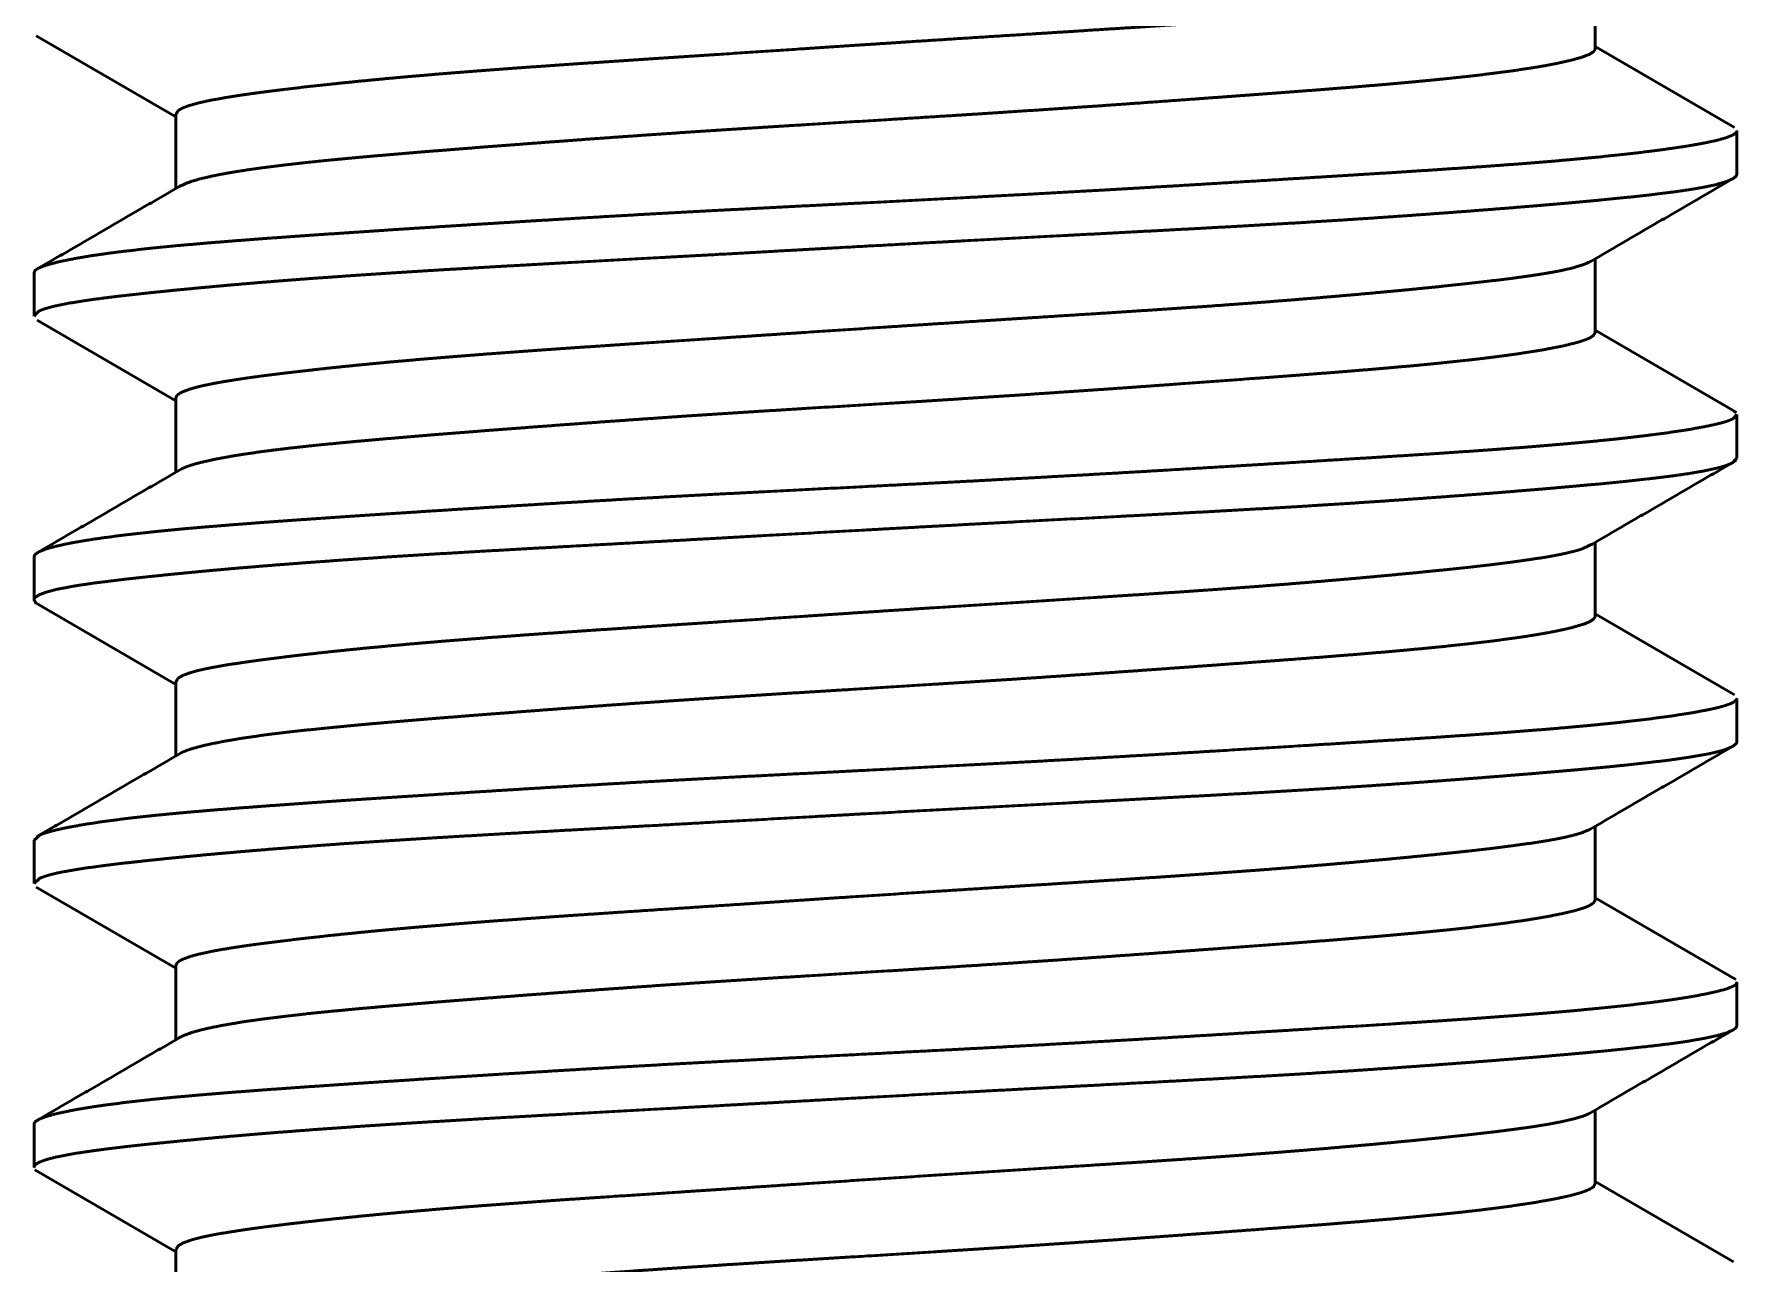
# Paper-space layout 'Layout1' of a CAD drawing. Header units: millimetres. Extents: x 0 to 420, y 0 to 297.
# Drawn here: x 183.84 to 189.84, y 156.86 to 161.19 of the extents above; entities that cross this region are included whole.
import ezdxf

# ---------------------------------------------------------------- set-up
doc = ezdxf.new("R2010")
doc.units = ezdxf.units.MM
doc.layers.add('170', color=7, linetype='Continuous', true_color=0xffffff)

psp = doc.layouts.get("Layout1")

# ---------------------------------------------------------------- linework, layer by layer
at = {"layer": '170', "color": 155, "linetype": 'Continuous', "lineweight": 50}
for p, q in [((189.3445, 161.1409), (189.3445, 161.4014)), ((183.8523, 161.1868), (184.3445, 160.9008)), ((189.8363, 160.8635), (189.3445, 161.1493)), ((184.3445, 160.9102), (184.3445, 160.6491)), ((189.8445, 160.6991), (189.8445, 160.8519)), ((189.3445, 160.1409), (189.3445, 160.4008)), ((183.8445, 160.352), (183.8445, 160.1991)), ((183.8556, 160.185), (184.3445, 159.9009)), ((189.8398, 159.8613), (189.3445, 160.1491)), ((184.3445, 159.9102), (184.3445, 159.6492)), ((189.8352, 159.864), (189.8418, 159.8584)), ((189.8445, 159.6991), (189.8445, 159.8519)), ((189.3445, 159.1409), (189.3445, 159.4013)), ((183.8445, 159.3519), (183.8445, 159.1991)), ((183.8461, 159.191), (184.3445, 158.9013)), ((189.8355, 158.864), (189.3445, 159.1493)), ((184.3445, 158.9101), (184.3445, 158.6493)), ((189.8445, 158.699), (189.8445, 158.852)), ((189.3445, 158.1409), (189.3445, 158.4008)), ((183.8445, 158.3519), (183.8445, 158.1991)), ((183.8519, 158.187), (184.3445, 157.9009)), ((189.8406, 157.8608), (189.3445, 158.1491)), ((184.3445, 157.9101), (184.3445, 157.6491)), ((189.8445, 157.6991), (189.8445, 157.852)), ((189.3445, 157.1409), (189.3445, 157.4009)), ((183.8445, 157.3519), (183.8445, 157.1991)), ((183.8467, 157.1905), (184.3445, 156.9013)), ((189.8324, 156.8657), (189.3445, 157.1492)), ((184.3445, 156.9101), (184.3445, 156.6493))]:
    psp.add_line(p, q, dxfattribs=at)
for points, knots in [([(189.3353, 161.3961), (189.2984, 161.3785), (189.283, 161.3736), (189.2653, 161.3688), (189.2556, 161.3664), (189.2454, 161.364), (189.2346, 161.3616), (189.2234, 161.3593), (189.1731, 161.35), (189.1148, 161.3409), (189.0485, 161.3317), (188.9741, 161.3225), (188.9542, 161.3202), (188.9338, 161.3178), (188.9129, 161.3155), (188.8915, 161.3131), (188.8474, 161.3083), (188.8016, 161.3036), (188.7053, 161.2939), (188.6026, 161.2841), (188.4936, 161.2743), (188.3783, 161.2643), (188.3181, 161.2593), (188.2875, 161.2568), (188.2566, 161.2544), (188.1941, 161.2494), (188.1305, 161.2446), (188.0005, 161.2352), (187.8665, 161.2259), (187.7286, 161.2168), (187.5506, 161.2054), (187.478, 161.2007), (187.3687, 161.1938), (187.1482, 161.1798), (186.9254, 161.1655), (186.8131, 161.1581), (186.7379, 161.1532), (186.5507, 161.1408), (186.2575, 161.1213), (186.1137, 161.1118), (185.9719, 161.1025), (185.8324, 161.0932), (185.6973, 161.084), (185.567, 161.0748), (185.4413, 161.0656), (185.3204, 161.0561), (185.2617, 161.0513), (185.2042, 161.0464), (185.1759, 161.044), (185.1481, 161.0415), (185.1207, 161.0391), (185.0937, 161.0366), (184.9902, 161.0267), (184.8937, 161.0168), (184.804, 161.007), (184.7214, 160.9972), (184.7018, 160.9948), (184.6827, 160.9923), (184.664, 160.99), (184.6458, 160.9876), (184.611, 160.9829), (184.5784, 160.9782), (184.5194, 160.9691), (184.4688, 160.96), (184.4266, 160.9509), (184.3929, 160.9416), (184.3793, 160.9369), (184.3679, 160.9322), (184.3588, 160.9275), (184.3519, 160.9227), (184.3445, 160.9103)], [0, 0, 0.00814, 0.011352, 0.014995, 0.016978, 0.019071, 0.02126, 0.023552, 0.033703, 0.045439, 0.058756, 0.073665, 0.077642, 0.081726, 0.085907, 0.090191, 0.099017, 0.108166, 0.127414, 0.147917, 0.169677, 0.1927, 0.204693, 0.210804, 0.216968, 0.229443, 0.242114, 0.268042, 0.294746, 0.322228, 0.357692, 0.372147, 0.393932, 0.437853, 0.482247, 0.504619, 0.519604, 0.556905, 0.615347, 0.64399, 0.672245, 0.700048, 0.726969, 0.752951, 0.777999, 0.80212, 0.813827, 0.825293, 0.830937, 0.836499, 0.841975, 0.847356, 0.868033, 0.887327, 0.905251, 0.921802, 0.92572, 0.929551, 0.933297, 0.936949, 0.943929, 0.950488, 0.96235, 0.972563, 0.981149, 0.9881, 0.990969, 0.993426, 0.99547, 0.997133, 1, 1]), ([(184.3555, 160.6555), (184.3942, 160.6725), (184.4281, 160.6822), (184.4707, 160.6921), (184.4952, 160.6971), (184.5221, 160.7021), (184.551, 160.7071), (184.5819, 160.712), (184.6494, 160.7218), (184.7245, 160.7313), (184.8072, 160.7405), (184.8975, 160.7497), (184.9213, 160.752), (184.9456, 160.7543), (184.9703, 160.7566), (184.9955, 160.7589), (185.0469, 160.7635), (185.0997, 160.768), (185.2096, 160.7773), (185.325, 160.7866), (185.4461, 160.7961), (185.5728, 160.8058), (185.6054, 160.8083), (185.6714, 160.8132), (185.7718, 160.8207), (185.8398, 160.8256), (185.9779, 160.8354), (186.119, 160.8451), (186.2631, 160.8547), (186.4103, 160.8641), (186.5591, 160.8733), (186.8567, 160.8916), (187.0801, 160.9056), (187.1918, 160.9127), (187.2663, 160.9176), (187.4498, 160.9298), (187.5933, 160.9396), (187.7339, 160.9495), (187.9394, 160.9644), (188.0396, 160.9717), (188.0726, 160.9741), (188.1375, 160.9789), (188.2632, 160.9883), (188.3833, 160.9974), (188.4978, 161.0065), (188.6069, 161.0156), (188.6593, 161.0202), (188.7103, 161.0249), (188.7596, 161.0296), (188.8069, 161.0343), (188.8958, 161.0437), (188.9772, 161.0534), (189.0512, 161.0631), (189.1175, 161.073), (189.1329, 161.0755), (189.1478, 161.0779), (189.1622, 161.0804), (189.176, 161.0829), (189.2021, 161.0879), (189.2259, 161.0927), (189.267, 161.1023), (189.2995, 161.1116), (189.3233, 161.1208), (189.3383, 161.13), (189.3407, 161.1324), (189.3425, 161.1347), (189.3437, 161.137), (189.3443, 161.1393), (189.3445, 161.1408)], [0, 0, 0.008414, 0.015426, 0.024121, 0.029109, 0.034535, 0.040376, 0.046598, 0.06017, 0.075231, 0.09178, 0.109836, 0.114591, 0.119439, 0.124382, 0.129407, 0.13967, 0.150219, 0.172149, 0.195193, 0.219345, 0.244628, 0.251127, 0.264292, 0.284329, 0.297876, 0.32542, 0.353557, 0.382291, 0.411626, 0.441271, 0.500592, 0.54511, 0.567379, 0.582221, 0.618805, 0.647416, 0.675457, 0.716438, 0.736438, 0.743013, 0.755959, 0.781019, 0.804977, 0.82784, 0.849609, 0.860081, 0.870263, 0.880105, 0.889568, 0.907361, 0.923665, 0.938496, 0.951836, 0.954939, 0.957944, 0.960848, 0.963648, 0.968916, 0.973756, 0.982153, 0.98887, 0.993947, 0.997452, 0.998109, 0.998691, 0.999211, 0.99969, 1, 1]), ([(189.8445, 160.8522), (189.8443, 160.8503), (189.8435, 160.848), (189.842, 160.8457), (189.8294, 160.8366), (189.8062, 160.8275), (189.7725, 160.8183), (189.7283, 160.8088), (189.7156, 160.8064), (189.7022, 160.804), (189.6881, 160.8015), (189.6733, 160.799), (189.642, 160.7941), (189.6083, 160.7891), (189.5338, 160.7791), (189.4499, 160.7693), (189.3566, 160.7596), (189.254, 160.75), (189.199, 160.7452), (189.142, 160.7405), (189.0831, 160.7358), (189.0223, 160.7312), (188.8955, 160.7222), (188.7615, 160.7132), (188.6204, 160.7041), (188.4721, 160.6949), (188.3954, 160.6902), (188.3566, 160.6878), (188.2387, 160.6806), (187.9959, 160.6658), (187.8289, 160.6558), (187.7439, 160.6508), (187.6145, 160.6433), (187.5268, 160.6383), (187.3056, 160.6261), (187.128, 160.6166), (186.7708, 160.5981), (186.5914, 160.589), (186.4118, 160.5798), (186.2349, 160.5706), (186.0609, 160.5613), (185.89, 160.5516), (185.722, 160.5417), (185.6391, 160.5367), (185.5163, 160.5292), (185.4759, 160.5267), (185.3964, 160.5218), (185.2421, 160.512), (185.0939, 160.5024), (184.9519, 160.4929), (184.8162, 160.4837), (184.7507, 160.4791), (184.6868, 160.4745), (184.6251, 160.4699), (184.5657, 160.4654), (184.4533, 160.4564), (184.3497, 160.4473), (184.2549, 160.4379), (184.1688, 160.4283), (184.1487, 160.4258), (184.1291, 160.4233), (184.1102, 160.4208), (184.092, 160.4183), (184.0574, 160.4133), (184.0255, 160.4083), (183.9694, 160.3983), (183.9235, 160.3884), (183.8879, 160.3787), (183.8627, 160.369), (183.858, 160.3667), (183.8541, 160.3643), (183.8508, 160.3619), (183.8482, 160.3596), (183.8445, 160.3521)], [0, 0, 0.000314, 0.000718, 0.00117, 0.003744, 0.007867, 0.01365, 0.02114, 0.023286, 0.02554, 0.027906, 0.030381, 0.035634, 0.041277, 0.053727, 0.067714, 0.083233, 0.100307, 0.109434, 0.118916, 0.1287, 0.138787, 0.159841, 0.182071, 0.205477, 0.230077, 0.242805, 0.249241, 0.268803, 0.309078, 0.33677, 0.350871, 0.372341, 0.386872, 0.423551, 0.453009, 0.512217, 0.541969, 0.571738, 0.601074, 0.629915, 0.658267, 0.686126, 0.699871, 0.720245, 0.726942, 0.740137, 0.765744, 0.790324, 0.813881, 0.836408, 0.847284, 0.857883, 0.868124, 0.877998, 0.896659, 0.913875, 0.92966, 0.944001, 0.947359, 0.95062, 0.953778, 0.956829, 0.962604, 0.967956, 0.977397, 0.985165, 0.991282, 0.995748, 0.996611, 0.997373, 0.99804, 0.998616, 1, 1]), ([(183.8445, 160.1993), (183.8623, 160.2168), (183.8675, 160.2192), (183.8735, 160.2216), (183.88, 160.224), (183.8873, 160.2263), (183.9038, 160.231), (183.9228, 160.2356), (183.9686, 160.2446), (184.0245, 160.2536), (184.0563, 160.2581), (184.0907, 160.2627), (184.1276, 160.2672), (184.1672, 160.2719), (184.2533, 160.2814), (184.3482, 160.291), (184.4517, 160.3009), (184.5637, 160.3109), (184.6229, 160.3159), (184.6843, 160.3209), (184.7159, 160.3234), (184.748, 160.3259), (184.7806, 160.3284), (184.8136, 160.3309), (184.9495, 160.3406), (185.0915, 160.3502), (185.2395, 160.3595), (185.3935, 160.3687), (185.4728, 160.3733), (185.5536, 160.3778), (185.6359, 160.3824), (185.719, 160.387), (186.0583, 160.4055), (186.232, 160.4151), (186.4531, 160.4275), (186.5427, 160.4325), (186.6778, 160.44), (186.9468, 160.4548), (187.1251, 160.4644), (187.4791, 160.4831), (187.5671, 160.4877), (187.6546, 160.4923), (187.8261, 160.5014), (187.9933, 160.5104), (188.1563, 160.5195), (188.3149, 160.5288), (188.4691, 160.5385), (188.5069, 160.541), (188.5814, 160.5459), (188.6179, 160.5484), (188.6895, 160.5534), (188.7593, 160.5584), (188.8934, 160.5684), (189.0202, 160.5783), (189.0809, 160.5832), (189.1397, 160.5881), (189.1684, 160.5905), (189.1967, 160.5929), (189.2245, 160.5953), (189.2518, 160.5977), (189.3549, 160.6072), (189.4484, 160.6164), (189.5325, 160.6255), (189.6071, 160.6346), (189.6408, 160.6391), (189.6721, 160.6437), (189.7011, 160.6484), (189.7274, 160.6531), (189.7719, 160.6627), (189.8058, 160.6725), (189.8291, 160.6824), (189.8419, 160.6923), (189.8445, 160.6993)], [0, 0, 0.004132, 0.00509, 0.006149, 0.007309, 0.008571, 0.011402, 0.014648, 0.02237, 0.03175, 0.037069, 0.042807, 0.048973, 0.055568, 0.069918, 0.085709, 0.102916, 0.121535, 0.131378, 0.14158, 0.146819, 0.152146, 0.157559, 0.163044, 0.185607, 0.209171, 0.233724, 0.259269, 0.27242, 0.285819, 0.299461, 0.31324, 0.369498, 0.398311, 0.434963, 0.449826, 0.472232, 0.516828, 0.546389, 0.605093, 0.619682, 0.634178, 0.662623, 0.69035, 0.717364, 0.743669, 0.769254, 0.775533, 0.787885, 0.793946, 0.805834, 0.817417, 0.839683, 0.860743, 0.87082, 0.880594, 0.885368, 0.890063, 0.89468, 0.899215, 0.916361, 0.931919, 0.945919, 0.958361, 0.964, 0.969241, 0.97409, 0.978517, 0.986058, 0.991894, 0.996091, 0.998769, 1, 1]), ([(189.3292, 160.392), (189.3229, 160.3885), (189.2989, 160.3787), (189.2662, 160.369), (189.225, 160.3596), (189.175, 160.3503), (189.1612, 160.348), (189.1467, 160.3457), (189.1318, 160.3434), (189.1163, 160.3411), (189.084, 160.3365), (189.0497, 160.3319), (188.9756, 160.3227), (188.894, 160.3134), (188.805, 160.3039), (188.7084, 160.2942), (188.6831, 160.2918), (188.6574, 160.2893), (188.6313, 160.2868), (188.6048, 160.2844), (188.5509, 160.2794), (188.4955, 160.2744), (188.3808, 160.2645), (188.2607, 160.2547), (188.1986, 160.2498), (188.1352, 160.245), (188.0703, 160.2402), (188.0041, 160.2354), (187.869, 160.2261), (187.731, 160.217), (187.5903, 160.2079), (187.374, 160.1942), (187.2635, 160.1872), (187.189, 160.1824), (187.0025, 160.1705), (186.8535, 160.1608), (186.5561, 160.1412), (186.4077, 160.1313), (186.3707, 160.1288), (186.2969, 160.1239), (186.2604, 160.1214), (185.975, 160.1027), (185.837, 160.0935), (185.7021, 160.0844), (185.6358, 160.0797), (185.5704, 160.0751), (185.5062, 160.0704), (185.4435, 160.0657), (185.3225, 160.0563), (185.2071, 160.0467), (185.0975, 160.037), (184.9936, 160.0271), (184.9439, 160.0221), (184.8958, 160.0171), (184.8497, 160.0121), (184.8055, 160.0071), (184.7229, 159.9974), (184.648, 159.9879), (184.5807, 159.9786), (184.5211, 159.9694), (184.5074, 159.9671), (184.4943, 159.9648), (184.4818, 159.9625), (184.4698, 159.9602), (184.4474, 159.9556), (184.4273, 159.951), (184.3936, 159.9418), (184.3686, 159.9325), (184.3593, 159.9278), (184.3523, 159.923), (184.3496, 159.9206), (184.3475, 159.9182), (184.3459, 159.9157), (184.3449, 159.9133), (184.3445, 159.9103)], [0, 0, 0.001445, 0.006608, 0.013385, 0.021811, 0.031928, 0.034724, 0.037633, 0.040648, 0.04376, 0.050266, 0.057151, 0.072023, 0.088372, 0.106194, 0.12551, 0.130575, 0.135726, 0.140948, 0.146238, 0.157025, 0.168082, 0.191008, 0.215004, 0.227401, 0.240073, 0.253023, 0.266239, 0.293206, 0.320733, 0.348809, 0.391961, 0.414003, 0.428865, 0.466076, 0.495803, 0.555142, 0.584753, 0.592149, 0.606862, 0.614154, 0.671096, 0.69864, 0.725555, 0.738782, 0.75184, 0.764649, 0.777166, 0.801344, 0.824388, 0.846302, 0.867081, 0.877037, 0.886657, 0.895892, 0.904742, 0.921298, 0.936337, 0.949868, 0.96187, 0.964629, 0.967282, 0.969821, 0.972255, 0.976792, 0.980902, 0.98786, 0.993175, 0.995242, 0.996933, 0.997653, 0.998295, 0.998872, 0.9994, 1, 1]), ([(184.3637, 159.6603), (184.3693, 159.663), (184.381, 159.6678), (184.3948, 159.6727), (184.4026, 159.6751), (184.4109, 159.6776), (184.4198, 159.6801), (184.4293, 159.6825), (184.4723, 159.6925), (184.5236, 159.7024), (184.583, 159.7122), (184.6506, 159.722), (184.6874, 159.7268), (184.7264, 159.7315), (184.7466, 159.7339), (184.7674, 159.7362), (184.7886, 159.7385), (184.8102, 159.7408), (184.9007, 159.75), (184.9979, 159.7591), (185.1015, 159.7682), (185.2116, 159.7774), (185.2691, 159.7821), (185.3283, 159.7869), (185.4505, 159.7965), (185.5768, 159.8061), (185.7073, 159.8159), (185.842, 159.8258), (185.9807, 159.8356), (186.0161, 159.8381), (186.0876, 159.843), (186.1235, 159.8455), (186.1958, 159.8503), (186.2683, 159.855), (186.4143, 159.8643), (186.5617, 159.8735), (186.8603, 159.8918), (186.9357, 159.8965), (187.0108, 159.9012), (187.1596, 159.9107), (187.3067, 159.9202), (187.4522, 159.93), (187.5242, 159.9349), (187.6315, 159.9423), (187.7025, 159.9473), (187.7379, 159.9498), (187.8764, 159.9598), (188.14, 159.9791), (188.2651, 159.9884), (188.326, 159.993), (188.3857, 159.9976), (188.4443, 160.0022), (188.5015, 160.0068), (188.6106, 160.0159), (188.713, 160.0251), (188.8085, 160.0344), (188.8973, 160.0439), (188.9391, 160.0487), (188.9791, 160.0536), (188.9985, 160.0561), (189.0174, 160.0585), (189.0358, 160.061), (189.0536, 160.0634), (189.1196, 160.0733), (189.1772, 160.0831), (189.2266, 160.0929), (189.2677, 160.1025), (189.2766, 160.1049), (189.2851, 160.1072), (189.2929, 160.1096), (189.3003, 160.1119), (189.3132, 160.1166), (189.324, 160.1212), (189.3386, 160.1303), (189.3444, 160.1395), (189.3445, 160.1411)], [0, 0, 0.001257, 0.003762, 0.006687, 0.00831, 0.010045, 0.011888, 0.013838, 0.02264, 0.033045, 0.045046, 0.058647, 0.066058, 0.073872, 0.077936, 0.082098, 0.086346, 0.090675, 0.108814, 0.128255, 0.148981, 0.171006, 0.182509, 0.194344, 0.218765, 0.24402, 0.270102, 0.296999, 0.324726, 0.331788, 0.346066, 0.353254, 0.367675, 0.382161, 0.411323, 0.440747, 0.500363, 0.515419, 0.53041, 0.560129, 0.589517, 0.618561, 0.632959, 0.654393, 0.668579, 0.675636, 0.703324, 0.755999, 0.780994, 0.793156, 0.805092, 0.816797, 0.828232, 0.850067, 0.87054, 0.889674, 0.907459, 0.915848, 0.923894, 0.927789, 0.931582, 0.935272, 0.938857, 0.952156, 0.963811, 0.973843, 0.982245, 0.98409, 0.985835, 0.987473, 0.989008, 0.991755, 0.994079, 0.997521, 0.999676, 1, 1]), ([(189.8445, 159.8519), (189.83, 159.8369), (189.8198, 159.8323), (189.8069, 159.8277), (189.7914, 159.8231), (189.7732, 159.8185), (189.7293, 159.809), (189.6752, 159.7993), (189.6109, 159.7894), (189.5363, 159.7795), (189.516, 159.777), (189.4951, 159.7745), (189.4737, 159.772), (189.4517, 159.7695), (189.4061, 159.7646), (189.3584, 159.7597), (189.2564, 159.7502), (189.1459, 159.7408), (189.0875, 159.7362), (189.0268, 159.7316), (188.9957, 159.7293), (188.964, 159.727), (188.899, 159.7224), (188.7641, 159.7133), (188.6231, 159.7043), (188.4762, 159.6952), (188.2446, 159.6809), (188.0826, 159.671), (187.832, 159.656), (187.6614, 159.646), (187.4882, 159.6362), (187.3122, 159.6265), (187.2232, 159.6217), (187.0884, 159.6145), (186.9983, 159.6098), (186.7741, 159.5983), (186.418, 159.5801), (186.2413, 159.571), (186.1532, 159.5663), (186.0655, 159.5615), (185.9788, 159.5567), (185.8931, 159.5518), (185.7252, 159.5419), (185.5615, 159.532), (185.4022, 159.5221), (185.2472, 159.5123), (185.1714, 159.5074), (185.0972, 159.5026), (184.9544, 159.4931), (184.819, 159.4839), (184.6908, 159.4748), (184.57, 159.4657), (184.4566, 159.4567), (184.4295, 159.4544), (184.403, 159.4521), (184.377, 159.4498), (184.3517, 159.4475), (184.3029, 159.4428), (184.2565, 159.4381), (184.1708, 159.4285), (184.0945, 159.4186), (184.0599, 159.4136), (184.0277, 159.4086), (184.0125, 159.4061), (183.998, 159.4036), (183.984, 159.4011), (183.9707, 159.3985), (183.9242, 159.3886), (183.8885, 159.3789), (183.8632, 159.3693), (183.8486, 159.3599), (183.8445, 159.3519)], [0, 0, 0.003455, 0.005308, 0.007578, 0.01026, 0.013358, 0.020802, 0.029906, 0.040677, 0.053144, 0.056527, 0.060009, 0.063582, 0.067244, 0.074835, 0.082783, 0.099736, 0.118101, 0.127815, 0.137883, 0.143056, 0.148313, 0.159105, 0.181494, 0.204887, 0.229267, 0.267698, 0.29457, 0.336145, 0.364433, 0.393167, 0.422351, 0.437112, 0.459464, 0.474405, 0.51159, 0.570631, 0.599937, 0.614536, 0.629084, 0.64347, 0.657674, 0.685537, 0.712686, 0.739125, 0.764838, 0.777416, 0.789731, 0.813429, 0.835908, 0.857181, 0.877247, 0.896082, 0.900593, 0.905001, 0.90931, 0.913517, 0.921638, 0.929362, 0.94365, 0.956386, 0.962172, 0.967566, 0.970116, 0.972565, 0.974913, 0.977157, 0.985022, 0.991163, 0.995628, 0.998512, 1, 1]), ([(183.8514, 159.1879), (183.8446, 159.1977), (183.8451, 159.2026), (183.8484, 159.2075), (183.8629, 159.2171), (183.888, 159.2265), (183.9235, 159.2357), (183.9697, 159.2448), (183.9829, 159.2471), (183.9968, 159.2494), (184.0113, 159.2517), (184.0265, 159.2539), (184.0587, 159.2585), (184.0933, 159.263), (184.1695, 159.2722), (184.2551, 159.2815), (184.35, 159.2912), (184.4544, 159.3012), (184.482, 159.3037), (184.5101, 159.3062), (184.5388, 159.3088), (184.5679, 159.3113), (184.6274, 159.3163), (184.6888, 159.3213), (184.8168, 159.3311), (184.952, 159.3408), (185.0223, 159.3456), (185.0944, 159.3504), (185.1683, 159.3551), (185.244, 159.3598), (185.3994, 159.369), (185.5589, 159.3781), (185.7225, 159.3872), (185.9757, 159.401), (186.1058, 159.4081), (186.1937, 159.413), (186.415, 159.4253), (186.7711, 159.4451), (186.9501, 159.4549), (187.1297, 159.4646), (187.2196, 159.4694), (187.3089, 159.4742), (187.6587, 159.4926), (187.8292, 159.5016), (187.9967, 159.5106), (188.0793, 159.5151), (188.1612, 159.5198), (188.2417, 159.5244), (188.3207, 159.5292), (188.4739, 159.5388), (188.6209, 159.5486), (188.7618, 159.5586), (188.8964, 159.5686), (188.9613, 159.5736), (188.9932, 159.5761), (189.0244, 159.5786), (189.0853, 159.5836), (189.144, 159.5884), (189.2547, 159.598), (189.3567, 159.6073), (189.4501, 159.6166), (189.5346, 159.6257), (189.5543, 159.628), (189.5734, 159.6303), (189.5918, 159.6326), (189.6096, 159.6349), (189.6432, 159.6394), (189.6742, 159.644), (189.7285, 159.6533), (189.7726, 159.6629), (189.7908, 159.6678), (189.8064, 159.6727), (189.8132, 159.6752), (189.8193, 159.6777), (189.8248, 159.6802), (189.8297, 159.6827), (189.8445, 159.6994)], [0, 0, 0.001971, 0.002793, 0.003764, 0.006638, 0.011057, 0.017124, 0.024896, 0.02711, 0.029435, 0.031868, 0.034405, 0.039778, 0.045539, 0.058219, 0.07244, 0.088201, 0.10552, 0.110097, 0.114766, 0.119517, 0.124339, 0.134208, 0.144379, 0.165595, 0.18799, 0.199626, 0.211559, 0.223791, 0.236322, 0.262031, 0.288424, 0.315498, 0.357378, 0.378898, 0.393453, 0.430066, 0.488976, 0.518583, 0.548292, 0.56317, 0.577941, 0.635802, 0.664001, 0.691712, 0.705381, 0.718928, 0.732253, 0.74532, 0.770682, 0.795021, 0.818346, 0.840646, 0.851406, 0.856681, 0.861863, 0.871949, 0.881672, 0.900032, 0.916961, 0.932452, 0.946496, 0.949776, 0.952953, 0.956022, 0.958983, 0.964583, 0.96976, 0.978864, 0.986309, 0.989417, 0.992121, 0.993318, 0.994416, 0.995418, 0.996314, 1, 1]), ([(189.3346, 159.3956), (189.2998, 159.379), (189.2924, 159.3765), (189.2845, 159.3741), (189.276, 159.3717), (189.267, 159.3692), (189.2474, 159.3645), (189.2257, 159.3598), (189.1762, 159.3505), (189.1183, 159.3414), (189.0523, 159.3322), (188.9778, 159.323), (188.8956, 159.3136), (188.8066, 159.3041), (188.7109, 159.2945), (188.6085, 159.2847), (188.5548, 159.2798), (188.4994, 159.2748), (188.4711, 159.2723), (188.4131, 159.2673), (188.3836, 159.2648), (188.2628, 159.2549), (188.1376, 159.2451), (188.008, 159.2357), (187.8739, 159.2264), (187.7355, 159.2173), (187.6646, 159.2127), (187.5932, 159.2081), (187.3037, 159.1897), (187.0079, 159.1708), (186.8576, 159.161), (186.7075, 159.1512), (186.5587, 159.1413), (186.2656, 159.1218), (186.1211, 159.1123), (186.0494, 159.1075), (185.9783, 159.1029), (185.8393, 159.0937), (185.7047, 159.0845), (185.5742, 159.0754), (185.4481, 159.0661), (185.3262, 159.0566), (185.267, 159.0517), (185.238, 159.0493), (185.2094, 159.0469), (185.1535, 159.042), (185.0993, 159.0371), (184.9958, 159.0273), (184.8989, 159.0174), (184.853, 159.0124), (184.8086, 159.0075), (184.7871, 159.005), (184.766, 159.0025), (184.7453, 159.0001), (184.7251, 158.9976), (184.6493, 158.988), (184.5818, 158.9787), (184.5225, 158.9696), (184.4714, 158.9605), (184.449, 158.956), (184.4286, 158.9514), (184.4103, 158.9467), (184.3943, 158.9421), (184.3689, 158.9327), (184.3525, 158.9232), (184.3445, 158.9104)], [0, 0, 0.00767, 0.009214, 0.010866, 0.01262, 0.014476, 0.018482, 0.022895, 0.032922, 0.044567, 0.057835, 0.072764, 0.089216, 0.107013, 0.126138, 0.146591, 0.157316, 0.168377, 0.174035, 0.185601, 0.191492, 0.215596, 0.240579, 0.266426, 0.293144, 0.320743, 0.334864, 0.349088, 0.406784, 0.46573, 0.495675, 0.525604, 0.555246, 0.613684, 0.642481, 0.656772, 0.670939, 0.698633, 0.725477, 0.75148, 0.776636, 0.800943, 0.81276, 0.818547, 0.824249, 0.835407, 0.846233, 0.866909, 0.88628, 0.895476, 0.904344, 0.908652, 0.912878, 0.917022, 0.92108, 0.936271, 0.949815, 0.961744, 0.972065, 0.976621, 0.980775, 0.984525, 0.987851, 0.993224, 0.996991, 1, 1]), ([(184.3599, 158.6582), (184.3605, 158.6586), (184.365, 158.661), (184.3701, 158.6634), (184.3819, 158.6682), (184.3958, 158.673), (184.4302, 158.6828), (184.4731, 158.6926), (184.5246, 158.7025), (184.5848, 158.7125), (184.6531, 158.7223), (184.7289, 158.7318), (184.8119, 158.741), (184.9022, 158.7501), (184.9501, 158.7547), (184.9999, 158.7593), (185.0515, 158.7639), (185.078, 158.7662), (185.1049, 158.7685), (185.2156, 158.7778), (185.3315, 158.7871), (185.4527, 158.7966), (185.579, 158.8063), (185.7105, 158.8162), (185.7782, 158.8211), (185.8467, 158.8261), (185.9855, 158.836), (186.1268, 158.8457), (186.2706, 158.8552), (186.417, 158.8645), (186.4911, 158.8691), (186.5659, 158.8737), (186.7156, 158.8829), (187.0137, 158.9014), (187.162, 158.9108), (187.3098, 158.9204), (187.4568, 158.9303), (187.6009, 158.9402), (187.7415, 158.9501), (187.8788, 158.9599), (188.0127, 158.9697), (188.1752, 158.9817), (188.2384, 158.9864), (188.3303, 158.9933), (188.3896, 158.9979), (188.504, 159.007), (188.6123, 159.0161), (188.6643, 159.0207), (188.7148, 159.0253), (188.7395, 159.0276), (188.7638, 159.03), (188.7877, 159.0323), (188.8112, 159.0347), (188.9003, 159.0443), (188.9815, 159.0539), (189.0549, 159.0636), (189.1206, 159.0735), (189.1505, 159.0784), (189.1784, 159.0833), (189.2043, 159.0883), (189.2281, 159.0932), (189.269, 159.1028), (189.301, 159.1122), (189.3243, 159.1213), (189.3388, 159.1305), (189.3427, 159.1351), (189.3444, 159.1397), (189.3445, 159.1411)], [0, 0, 0.000138, 0.001158, 0.002278, 0.004816, 0.00776, 0.014871, 0.023637, 0.034082, 0.046226, 0.059971, 0.075169, 0.091804, 0.109885, 0.119464, 0.129412, 0.139729, 0.145025, 0.150391, 0.172516, 0.195676, 0.219868, 0.245093, 0.271358, 0.284873, 0.298536, 0.326242, 0.354452, 0.383151, 0.412353, 0.42714, 0.442055, 0.471925, 0.531379, 0.560964, 0.590457, 0.619802, 0.648551, 0.676628, 0.70403, 0.730759, 0.763212, 0.77582, 0.794162, 0.806021, 0.828853, 0.850507, 0.860898, 0.870991, 0.875927, 0.880785, 0.88557, 0.890273, 0.908118, 0.924402, 0.939149, 0.952366, 0.958398, 0.964045, 0.969299, 0.974136, 0.982494, 0.989135, 0.99412, 0.997532, 0.998736, 0.999718, 1, 1]), ([(189.8445, 158.8519), (189.8424, 158.8462), (189.8304, 158.8371), (189.8079, 158.828), (189.7926, 158.8235), (189.7746, 158.8188), (189.7647, 158.8165), (189.754, 158.8141), (189.7426, 158.8117), (189.7306, 158.8093), (189.6763, 158.7995), (189.6122, 158.7896), (189.5384, 158.7797), (189.4549, 158.7699), (189.4096, 158.7649), (189.3617, 158.7601), (189.3114, 158.7552), (189.2589, 158.7504), (189.148, 158.741), (189.0294, 158.7317), (188.9031, 158.7227), (188.7692, 158.7137), (188.6994, 158.7091), (188.6276, 158.7046), (188.554, 158.7), (188.5168, 158.6977), (188.3261, 158.6859), (188.0055, 158.6663), (187.8381, 158.6563), (187.7526, 158.6513), (187.666, 158.6463), (187.4915, 158.6363), (187.3156, 158.6266), (187.1384, 158.6171), (186.7802, 158.5986), (186.6898, 158.594), (186.5997, 158.5894), (186.4212, 158.5803), (186.245, 158.5712), (186.0711, 158.5618), (185.8995, 158.5521), (185.7302, 158.5422), (185.6468, 158.5372), (185.5648, 158.5322), (185.405, 158.5223), (185.2509, 158.5125), (185.1024, 158.5029), (184.9594, 158.4935), (184.8901, 158.4888), (184.8224, 158.4841), (184.6931, 158.4749), (184.5723, 158.4659), (184.4597, 158.4569), (184.3554, 158.4478), (184.3064, 158.4432), (184.2595, 158.4384), (184.2369, 158.436), (184.2148, 158.4336), (184.1934, 158.4312), (184.1726, 158.4287), (184.0957, 158.4188), (184.0291, 158.4088), (183.9724, 158.3989), (183.9258, 158.389), (183.9063, 158.384), (183.8894, 158.3791), (183.8751, 158.3743), (183.8636, 158.3695), (183.8445, 158.3519)], [0, 0, 0.001004, 0.003491, 0.007519, 0.01016, 0.013229, 0.014927, 0.016736, 0.018657, 0.020689, 0.02983, 0.040574, 0.0529, 0.066815, 0.074373, 0.082335, 0.090705, 0.09944, 0.117874, 0.137575, 0.158537, 0.180758, 0.192349, 0.204261, 0.216468, 0.222644, 0.254292, 0.307476, 0.335246, 0.349431, 0.363798, 0.392746, 0.421913, 0.451294, 0.510702, 0.525691, 0.540631, 0.570228, 0.599445, 0.628288, 0.656752, 0.684831, 0.698672, 0.712276, 0.73878, 0.764354, 0.789003, 0.812722, 0.82423, 0.835473, 0.856932, 0.877002, 0.895703, 0.913035, 0.921187, 0.92899, 0.932763, 0.936441, 0.940017, 0.943484, 0.95631, 0.967475, 0.977005, 0.984897, 0.988226, 0.991141, 0.993633, 0.995695, 1, 1]), ([(183.8445, 158.1994), (183.8633, 158.2173), (183.8746, 158.222), (183.8887, 158.2267), (183.8968, 158.2291), (183.9055, 158.2314), (183.9149, 158.2337), (183.925, 158.2361), (183.9715, 158.2452), (184.0281, 158.2542), (184.0946, 158.2632), (184.1711, 158.2723), (184.2131, 158.277), (184.2577, 158.2818), (184.3047, 158.2867), (184.3537, 158.2916), (184.458, 158.3015), (184.5704, 158.3115), (184.691, 158.3215), (184.8197, 158.3313), (184.8532, 158.3338), (184.8872, 158.3363), (184.9567, 158.3411), (185.0275, 158.346), (185.0998, 158.3507), (185.2484, 158.36), (185.4024, 158.3692), (185.5619, 158.3783), (185.7688, 158.3897), (185.8537, 158.3943), (185.9821, 158.4013), (186.2423, 158.4157), (186.5963, 158.4355), (186.7764, 158.4454), (187.1355, 158.4649), (187.4884, 158.4836), (187.6625, 158.4927), (187.749, 158.4973), (187.8348, 158.5019), (188.0028, 158.5109), (188.1657, 158.52), (188.3237, 158.5293), (188.4766, 158.539), (188.5513, 158.5439), (188.6246, 158.5489), (188.6966, 158.5539), (188.7667, 158.559), (188.901, 158.569), (189.0274, 158.5789), (189.146, 158.5886), (189.2568, 158.5982), (189.2833, 158.6005), (189.3093, 158.6029), (189.3347, 158.6053), (189.3597, 158.6076), (189.4078, 158.6123), (189.4534, 158.6169), (189.5371, 158.626), (189.6111, 158.6351), (189.6753, 158.6442), (189.7297, 158.6535), (189.7417, 158.6559), (189.7531, 158.6583), (189.7638, 158.6608), (189.7739, 158.6632), (189.792, 158.6681), (189.8074, 158.6731), (189.8302, 158.683), (189.8423, 158.6929), (189.8445, 158.6993)], [0, 0, 0.004297, 0.006336, 0.008793, 0.010186, 0.011685, 0.013289, 0.014995, 0.022845, 0.03233, 0.043444, 0.056198, 0.063202, 0.070623, 0.07844, 0.086603, 0.103943, 0.122634, 0.142662, 0.164039, 0.169598, 0.175243, 0.186771, 0.198533, 0.210524, 0.235179, 0.260725, 0.287164, 0.321482, 0.335562, 0.356846, 0.39999, 0.4587, 0.488565, 0.5481, 0.606612, 0.635486, 0.649821, 0.664055, 0.691899, 0.718916, 0.745116, 0.770495, 0.782877, 0.795051, 0.807004, 0.818639, 0.840926, 0.861918, 0.881628, 0.900044, 0.904443, 0.908762, 0.912997, 0.917146, 0.925144, 0.932729, 0.946678, 0.959015, 0.969755, 0.978888, 0.980918, 0.982849, 0.984674, 0.986389, 0.989492, 0.992171, 0.99628, 0.998872, 1, 1]), ([(189.3282, 158.3914), (189.3239, 158.389), (189.3005, 158.3792), (189.2683, 158.3696), (189.2489, 158.3648), (189.2273, 158.3601), (189.2157, 158.3577), (189.2035, 158.3554), (189.1908, 158.3531), (189.1775, 158.3508), (189.1194, 158.3416), (189.0536, 158.3324), (188.98, 158.3232), (188.8987, 158.3139), (188.8551, 158.3092), (188.8096, 158.3044), (188.7861, 158.302), (188.7621, 158.2995), (188.7377, 158.2971), (188.713, 158.2947), (188.6103, 158.2849), (188.5018, 158.275), (188.3875, 158.2651), (188.2673, 158.2552), (188.205, 158.2503), (188.1412, 158.2454), (188.0762, 158.2406), (188.0104, 158.2359), (187.8763, 158.2266), (187.7389, 158.2175), (187.5983, 158.2084), (187.4178, 158.1969), (187.3442, 158.1923), (187.2332, 158.1852), (187.0107, 158.171), (186.7129, 158.1515), (186.5261, 158.1391), (186.4515, 158.1342), (186.3409, 158.1268), (186.1241, 158.1125), (185.9133, 158.0986), (185.776, 158.0894), (185.7083, 158.0848), (185.5766, 158.0755), (185.4502, 158.0662), (185.3292, 158.0568), (185.2134, 158.0472), (185.1576, 158.0424), (185.103, 158.0375), (185.0763, 158.035), (185.0498, 158.0325), (185.0238, 158.03), (184.9982, 158.0275), (184.9005, 158.0176), (184.8103, 158.0077), (184.7274, 157.9979), (184.6519, 157.9884), (184.6169, 157.9837), (184.5838, 157.979), (184.568, 157.9767), (184.5526, 157.9744), (184.5379, 157.9721), (184.5236, 157.9698), (184.4722, 157.9607), (184.4295, 157.9516), (184.3953, 157.9424), (184.3697, 157.933), (184.3646, 157.9307), (184.3602, 157.9283), (184.3562, 157.9259), (184.3529, 157.9235), (184.3478, 157.9186), (184.3451, 157.9138), (184.3445, 157.9103)], [0, 0, 0.000981, 0.006041, 0.012729, 0.016706, 0.021104, 0.023465, 0.025938, 0.02852, 0.031206, 0.04291, 0.056156, 0.070924, 0.087221, 0.095945, 0.10506, 0.109769, 0.114569, 0.119446, 0.124397, 0.144937, 0.166638, 0.189496, 0.213506, 0.225952, 0.238693, 0.251667, 0.264808, 0.291579, 0.319002, 0.347073, 0.383083, 0.397771, 0.419917, 0.464314, 0.523752, 0.561039, 0.575924, 0.597996, 0.641261, 0.683348, 0.710756, 0.724252, 0.750552, 0.775784, 0.799963, 0.823095, 0.834264, 0.845171, 0.850525, 0.855809, 0.861019, 0.86614, 0.885691, 0.903763, 0.920384, 0.935546, 0.942578, 0.949234, 0.952425, 0.95551, 0.958489, 0.961357, 0.971755, 0.980467, 0.987517, 0.992938, 0.994048, 0.99506, 0.995976, 0.996802, 0.998191, 0.999306, 1, 1]), ([(184.355, 157.6552), (184.3705, 157.6635), (184.3963, 157.6732), (184.431, 157.683), (184.4411, 157.6854), (184.4517, 157.6879), (184.4629, 157.6904), (184.4746, 157.6929), (184.4996, 157.6979), (184.5266, 157.7029), (184.5865, 157.7128), (184.6544, 157.7225), (184.7302, 157.7319), (184.814, 157.7413), (184.8362, 157.7436), (184.8589, 157.7459), (184.882, 157.7482), (184.9055, 157.7505), (184.9536, 157.755), (185.0033, 157.7596), (185.1073, 157.7687), (185.2174, 157.7779), (185.2748, 157.7826), (185.3337, 157.7873), (185.3942, 157.7921), (185.4562, 157.7969), (185.5836, 157.8067), (185.7146, 157.8164), (185.8494, 157.8263), (185.9877, 157.8361), (186.0583, 157.841), (186.1298, 157.8459), (186.2023, 157.8507), (186.2754, 157.8555), (186.4222, 157.8648), (186.5698, 157.874), (186.8674, 157.8923), (186.9423, 157.8969), (187.0549, 157.904), (187.1299, 157.9088), (187.1671, 157.9111), (187.3147, 157.9208), (187.4601, 157.9305), (187.6032, 157.9403), (187.7441, 157.9503), (187.8138, 157.9552), (187.8828, 157.9602), (188.0174, 157.9701), (188.2718, 157.9889), (188.3915, 157.998), (188.5063, 158.0072), (188.5619, 158.0118), (188.6158, 158.0164), (188.6679, 158.021), (188.7183, 158.0256), (188.8136, 158.0349), (188.9018, 158.0444), (188.9828, 158.0541), (189.0567, 158.0639), (189.074, 158.0664), (189.0908, 158.0688), (189.107, 158.0713), (189.1227, 158.0738), (189.1525, 158.0788), (189.1801, 158.0837), (189.2291, 158.0934), (189.2695, 158.103), (189.2866, 158.1077), (189.3015, 158.1123), (189.3082, 158.1147), (189.3143, 158.117), (189.3198, 158.1193), (189.3248, 158.1216), (189.3391, 158.1308), (189.3444, 158.14), (189.3445, 158.1412)], [0, 0, 0.003493, 0.008973, 0.016142, 0.018203, 0.020378, 0.022661, 0.025044, 0.030109, 0.035564, 0.047647, 0.061282, 0.076474, 0.093248, 0.097691, 0.102228, 0.106843, 0.111535, 0.121149, 0.131074, 0.15184, 0.173817, 0.185263, 0.197018, 0.209084, 0.221459, 0.246862, 0.272999, 0.299867, 0.327461, 0.34153, 0.355783, 0.370225, 0.384793, 0.414057, 0.443475, 0.502771, 0.517691, 0.540141, 0.555074, 0.562497, 0.591913, 0.620891, 0.649428, 0.677527, 0.691409, 0.705172, 0.732019, 0.782746, 0.806635, 0.82954, 0.840621, 0.85139, 0.861798, 0.871851, 0.890899, 0.908538, 0.924775, 0.939594, 0.94307, 0.946449, 0.949718, 0.952877, 0.958882, 0.964465, 0.974387, 0.982659, 0.986176, 0.989286, 0.990684, 0.991985, 0.993183, 0.994276, 0.997658, 0.999766, 1, 1]), ([(189.8445, 157.852), (189.8426, 157.8465), (189.8381, 157.8419), (189.8308, 157.8373), (189.8083, 157.8282), (189.7754, 157.819), (189.7322, 157.8096), (189.6785, 157.7999), (189.6477, 157.7949), (189.6143, 157.7899), (189.5966, 157.7874), (189.5783, 157.7849), (189.5594, 157.7824), (189.54, 157.7799), (189.4565, 157.77), (189.3641, 157.7603), (189.2626, 157.7507), (189.1522, 157.7413), (189.1231, 157.739), (189.0935, 157.7366), (189.0633, 157.7343), (189.0326, 157.732), (188.9699, 157.7274), (188.9055, 157.7228), (188.7719, 157.7138), (188.6316, 157.7048), (188.3314, 157.6863), (188.2521, 157.6814), (188.1718, 157.6765), (188.0085, 157.6665), (187.8417, 157.6565), (187.6715, 157.6466), (187.498, 157.6367), (187.3209, 157.6269), (187.2762, 157.6245), (187.1867, 157.6197), (187.0526, 157.6126), (186.7845, 157.5988), (186.5168, 157.5852), (186.4276, 157.5806), (186.3384, 157.576), (186.2495, 157.5714), (186.0743, 157.562), (185.9027, 157.5523), (185.7349, 157.5425), (185.5707, 157.5326), (185.49, 157.5276), (185.3707, 157.5201), (185.3315, 157.5177), (185.2542, 157.5127), (185.1049, 157.5031), (184.9625, 157.4936), (184.8267, 157.4844), (184.6978, 157.4753), (184.6359, 157.4707), (184.5757, 157.4662), (184.5176, 157.4616), (184.4618, 157.4571), (184.3572, 157.448), (184.2618, 157.4387), (184.1755, 157.4291), (184.0983, 157.4192), (184.0805, 157.4167), (184.0633, 157.4141), (184.0466, 157.4116), (184.0306, 157.4091), (184.0006, 157.4041), (183.9733, 157.399), (183.9266, 157.3892), (183.8903, 157.3794), (183.8644, 157.3699), (183.8491, 157.3604), (183.8469, 157.3581), (183.8454, 157.3557), (183.8445, 157.3519)], [0, 0, 0.000963, 0.002032, 0.003453, 0.007467, 0.013124, 0.020458, 0.02949, 0.034648, 0.040244, 0.043203, 0.046259, 0.049411, 0.052658, 0.066571, 0.081967, 0.098835, 0.117191, 0.122015, 0.126934, 0.131949, 0.137046, 0.147454, 0.158137, 0.18032, 0.203592, 0.253393, 0.266536, 0.279867, 0.306957, 0.334618, 0.362839, 0.391623, 0.420976, 0.428393, 0.44323, 0.465468, 0.509912, 0.554299, 0.569085, 0.583866, 0.598612, 0.627665, 0.656105, 0.683942, 0.711172, 0.724558, 0.744351, 0.750859, 0.763675, 0.788446, 0.812088, 0.834615, 0.85602, 0.866294, 0.876285, 0.885935, 0.895195, 0.912578, 0.928457, 0.942837, 0.955714, 0.958697, 0.961581, 0.964371, 0.96705, 0.972082, 0.976678, 0.98459, 0.990812, 0.995383, 0.998363, 0.998891, 0.999348, 1, 1]), ([(183.8445, 157.1994), (183.8489, 157.208), (183.8516, 157.2104), (183.8551, 157.2129), (183.8592, 157.2153), (183.864, 157.2177), (183.8756, 157.2224), (183.8898, 157.2271), (183.9259, 157.2363), (183.9724, 157.2453), (183.9996, 157.2498), (184.0294, 157.2544), (184.0453, 157.2566), (184.0618, 157.2589), (184.0791, 157.2612), (184.0969, 157.2635), (184.1741, 157.2727), (184.2604, 157.2821), (184.3557, 157.2918), (184.46, 157.3017), (184.5155, 157.3067), (184.5733, 157.3117), (184.6031, 157.3143), (184.6334, 157.3168), (184.6642, 157.3193), (184.6954, 157.3218), (184.8245, 157.3317), (184.9602, 157.3414), (185.1025, 157.3509), (185.2514, 157.3602), (185.3283, 157.3648), (185.407, 157.3695), (185.487, 157.3741), (185.5679, 157.3786), (185.7323, 157.3877), (186.0714, 157.4062), (186.2461, 157.4159), (186.3348, 157.4209), (186.3794, 157.4234), (186.5135, 157.4309), (186.7816, 157.4457), (187.1387, 157.4651), (187.3618, 157.4769), (187.4506, 157.4816), (187.5821, 157.4885), (187.839, 157.5021), (188.0058, 157.5111), (188.1689, 157.5202), (188.3283, 157.5296), (188.4822, 157.5393), (188.6293, 157.5492), (188.7697, 157.5592), (188.9033, 157.5692), (188.9676, 157.5741), (189.0301, 157.5791), (189.091, 157.584), (189.1499, 157.5889), (189.2608, 157.5985), (189.3625, 157.6079), (189.4551, 157.6171), (189.5386, 157.6262), (189.5769, 157.6307), (189.6129, 157.6353), (189.63, 157.6376), (189.6465, 157.6399), (189.6623, 157.6422), (189.6774, 157.6445), (189.7314, 157.6539), (189.7748, 157.6634), (189.8079, 157.6732), (189.8305, 157.6832), (189.8345, 157.6857), (189.8378, 157.6882), (189.8405, 157.6907), (189.8425, 157.6932), (189.8445, 157.6994)], [0, 0, 0.001604, 0.002214, 0.002915, 0.003707, 0.004591, 0.00666, 0.009132, 0.015308, 0.023155, 0.027713, 0.032703, 0.035361, 0.038124, 0.041003, 0.043983, 0.056851, 0.071221, 0.087074, 0.104411, 0.113639, 0.123246, 0.128191, 0.133231, 0.138343, 0.143526, 0.164954, 0.187475, 0.211083, 0.235781, 0.24854, 0.261582, 0.274846, 0.28826, 0.315515, 0.371736, 0.400704, 0.415403, 0.422805, 0.445044, 0.489488, 0.548693, 0.585662, 0.600386, 0.622192, 0.66478, 0.692419, 0.719463, 0.745894, 0.771433, 0.795837, 0.819129, 0.841309, 0.851979, 0.862365, 0.872469, 0.882258, 0.90068, 0.917587, 0.932992, 0.946897, 0.953282, 0.959287, 0.962146, 0.964903, 0.967548, 0.970082, 0.979146, 0.986514, 0.992221, 0.99631, 0.997089, 0.997778, 0.998382, 0.998911, 1, 1]), ([(189.3267, 157.3906), (189.3245, 157.3894), (189.3195, 157.3869), (189.3139, 157.3844), (189.3078, 157.3819), (189.3011, 157.3795), (189.2689, 157.3697), (189.2283, 157.3603), (189.1792, 157.3511), (189.1217, 157.3419), (189.0897, 157.3373), (189.0556, 157.3327), (189.0194, 157.328), (188.9815, 157.3234), (188.9002, 157.3141), (188.8118, 157.3046), (188.7165, 157.295), (188.614, 157.2852), (188.5602, 157.2802), (188.5325, 157.2777), (188.5046, 157.2753), (188.4476, 157.2703), (188.3895, 157.2653), (188.2696, 157.2554), (188.1448, 157.2457), (188.0152, 157.2362), (187.8807, 157.2269), (187.8463, 157.2246), (187.7768, 157.22), (187.6715, 157.2131), (187.4574, 157.1994), (187.1645, 157.1809), (186.8648, 157.1615), (186.5671, 157.1419), (186.3463, 157.1272), (186.2731, 157.1223), (186.2002, 157.1175), (186.1276, 157.1127), (185.8469, 157.0942), (185.7122, 157.0851), (185.5813, 157.0759), (185.5173, 157.0712), (185.4542, 157.0665), (185.4231, 157.0642), (185.3922, 157.0618), (185.3617, 157.0594), (185.3317, 157.057), (185.2154, 157.0474), (185.1053, 157.0377), (185.0015, 157.0279), (184.9039, 157.0179), (184.8575, 157.0129), (184.8127, 157.008), (184.7698, 157.003), (184.7289, 156.9981), (184.6532, 156.9885), (184.5854, 156.9792), (184.5256, 156.9701), (184.4739, 156.961), (184.4622, 156.9587), (184.4511, 156.9564), (184.4404, 156.9541), (184.4304, 156.9518), (184.4119, 156.9472), (184.3958, 156.9425), (184.3701, 156.9332), (184.3532, 156.9237), (184.3445, 156.9104)], [0, 0, 0.0005, 0.001617, 0.002839, 0.004157, 0.00558, 0.01227, 0.020587, 0.030532, 0.042137, 0.048574, 0.055436, 0.062698, 0.07032, 0.086624, 0.104327, 0.123421, 0.143921, 0.154704, 0.160228, 0.165827, 0.177208, 0.188832, 0.212804, 0.237738, 0.26363, 0.290493, 0.297361, 0.311242, 0.332266, 0.375024, 0.433483, 0.493329, 0.552763, 0.596867, 0.611478, 0.626044, 0.640531, 0.696581, 0.723478, 0.74962, 0.762413, 0.775009, 0.781237, 0.787404, 0.793493, 0.799501, 0.822754, 0.844762, 0.865541, 0.885081, 0.89438, 0.903364, 0.911974, 0.920179, 0.935389, 0.949016, 0.961064, 0.971536, 0.973903, 0.976174, 0.97834, 0.980398, 0.98418, 0.987531, 0.992977, 0.996826, 1, 1]), ([(184.3598, 156.6582), (184.371, 156.6638), (184.3768, 156.6662), (184.3831, 156.6686), (184.39, 156.6711), (184.3974, 156.6735), (184.4323, 156.6833), (184.4757, 156.6932), (184.5275, 156.7031), (184.5877, 156.7129), (184.6041, 156.7154), (184.621, 156.7179), (184.6385, 156.7203), (184.6565, 156.7227), (184.6938, 156.7276), (184.733, 156.7323), (184.8167, 156.7415), (184.9073, 156.7506), (185.0049, 156.7597), (185.1096, 156.7689), (185.1646, 156.7735), (185.2211, 156.7782), (185.2789, 156.7829), (185.3379, 156.7876), (185.4595, 156.7972), (185.5858, 156.8068), (185.7169, 156.8166), (185.8527, 156.8265), (185.8875, 156.829), (185.9574, 156.834), (186.0634, 156.8414), (186.1346, 156.8462), (186.2786, 156.8557), (186.4246, 156.865), (186.5726, 156.8741), (186.6474, 156.8787), (186.7226, 156.8833), (187.0219, 156.9019), (187.17, 156.9113), (187.3171, 156.9209), (187.4632, 156.9307), (187.6079, 156.9406), (187.749, 156.9506), (187.8863, 156.9605), (188.0197, 156.9702), (188.2125, 156.9845), (188.3056, 156.9914), (188.336, 156.9938), (188.3956, 156.9983), (188.51, 157.0075), (188.6181, 157.0166), (188.7199, 157.0258), (188.8153, 157.0351), (188.8382, 157.0375), (188.8606, 157.0399), (188.8827, 157.0423), (188.9043, 157.0447), (188.946, 157.0495), (188.9856, 157.0544), (189.0588, 157.0642), (189.1239, 157.074), (189.181, 157.0838), (189.2301, 157.0936), (189.2515, 157.0985), (189.2707, 157.1033), (189.2877, 157.108), (189.3025, 157.1127), (189.3253, 157.1218), (189.3393, 157.131), (189.3445, 157.1411)], [0, 0, 0.002498, 0.003743, 0.005092, 0.006542, 0.008094, 0.015322, 0.024181, 0.034678, 0.046828, 0.050129, 0.053531, 0.057043, 0.06066, 0.068163, 0.076024, 0.092782, 0.110921, 0.13044, 0.151354, 0.162345, 0.173645, 0.185191, 0.196975, 0.221259, 0.246484, 0.272651, 0.299777, 0.306709, 0.320676, 0.341817, 0.356037, 0.38477, 0.413899, 0.443425, 0.45834, 0.47335, 0.53305, 0.5626, 0.591954, 0.62111, 0.649994, 0.678166, 0.705566, 0.732201, 0.770702, 0.789292, 0.795368, 0.807269, 0.830119, 0.851712, 0.872061, 0.891155, 0.895732, 0.900227, 0.904645, 0.908973, 0.917326, 0.925275, 0.939975, 0.95309, 0.964634, 0.974594, 0.978971, 0.98292, 0.986431, 0.989508, 0.994406, 0.997732, 1, 1])]:
    psp.add_open_spline(points, degree=1, knots=knots, dxfattribs=at)
for points in [[(189.3231, 160.3884), (189.8369, 160.6869)], [(184.3624, 160.6594), (183.8481, 160.3606)], [(184.3705, 159.6643), (183.8575, 159.3661)], [(189.3285, 159.392), (189.842, 159.6903)], [(184.3671, 158.6624), (183.8528, 158.3636)], [(189.3221, 158.3878), (189.8364, 158.6866)], [(189.3205, 157.387), (189.8338, 157.6852)], [(184.3623, 157.6594), (183.8486, 157.361)]]:
    psp.add_open_spline(points, degree=1, dxfattribs=at)

doc.saveas('drawing.dxf')
